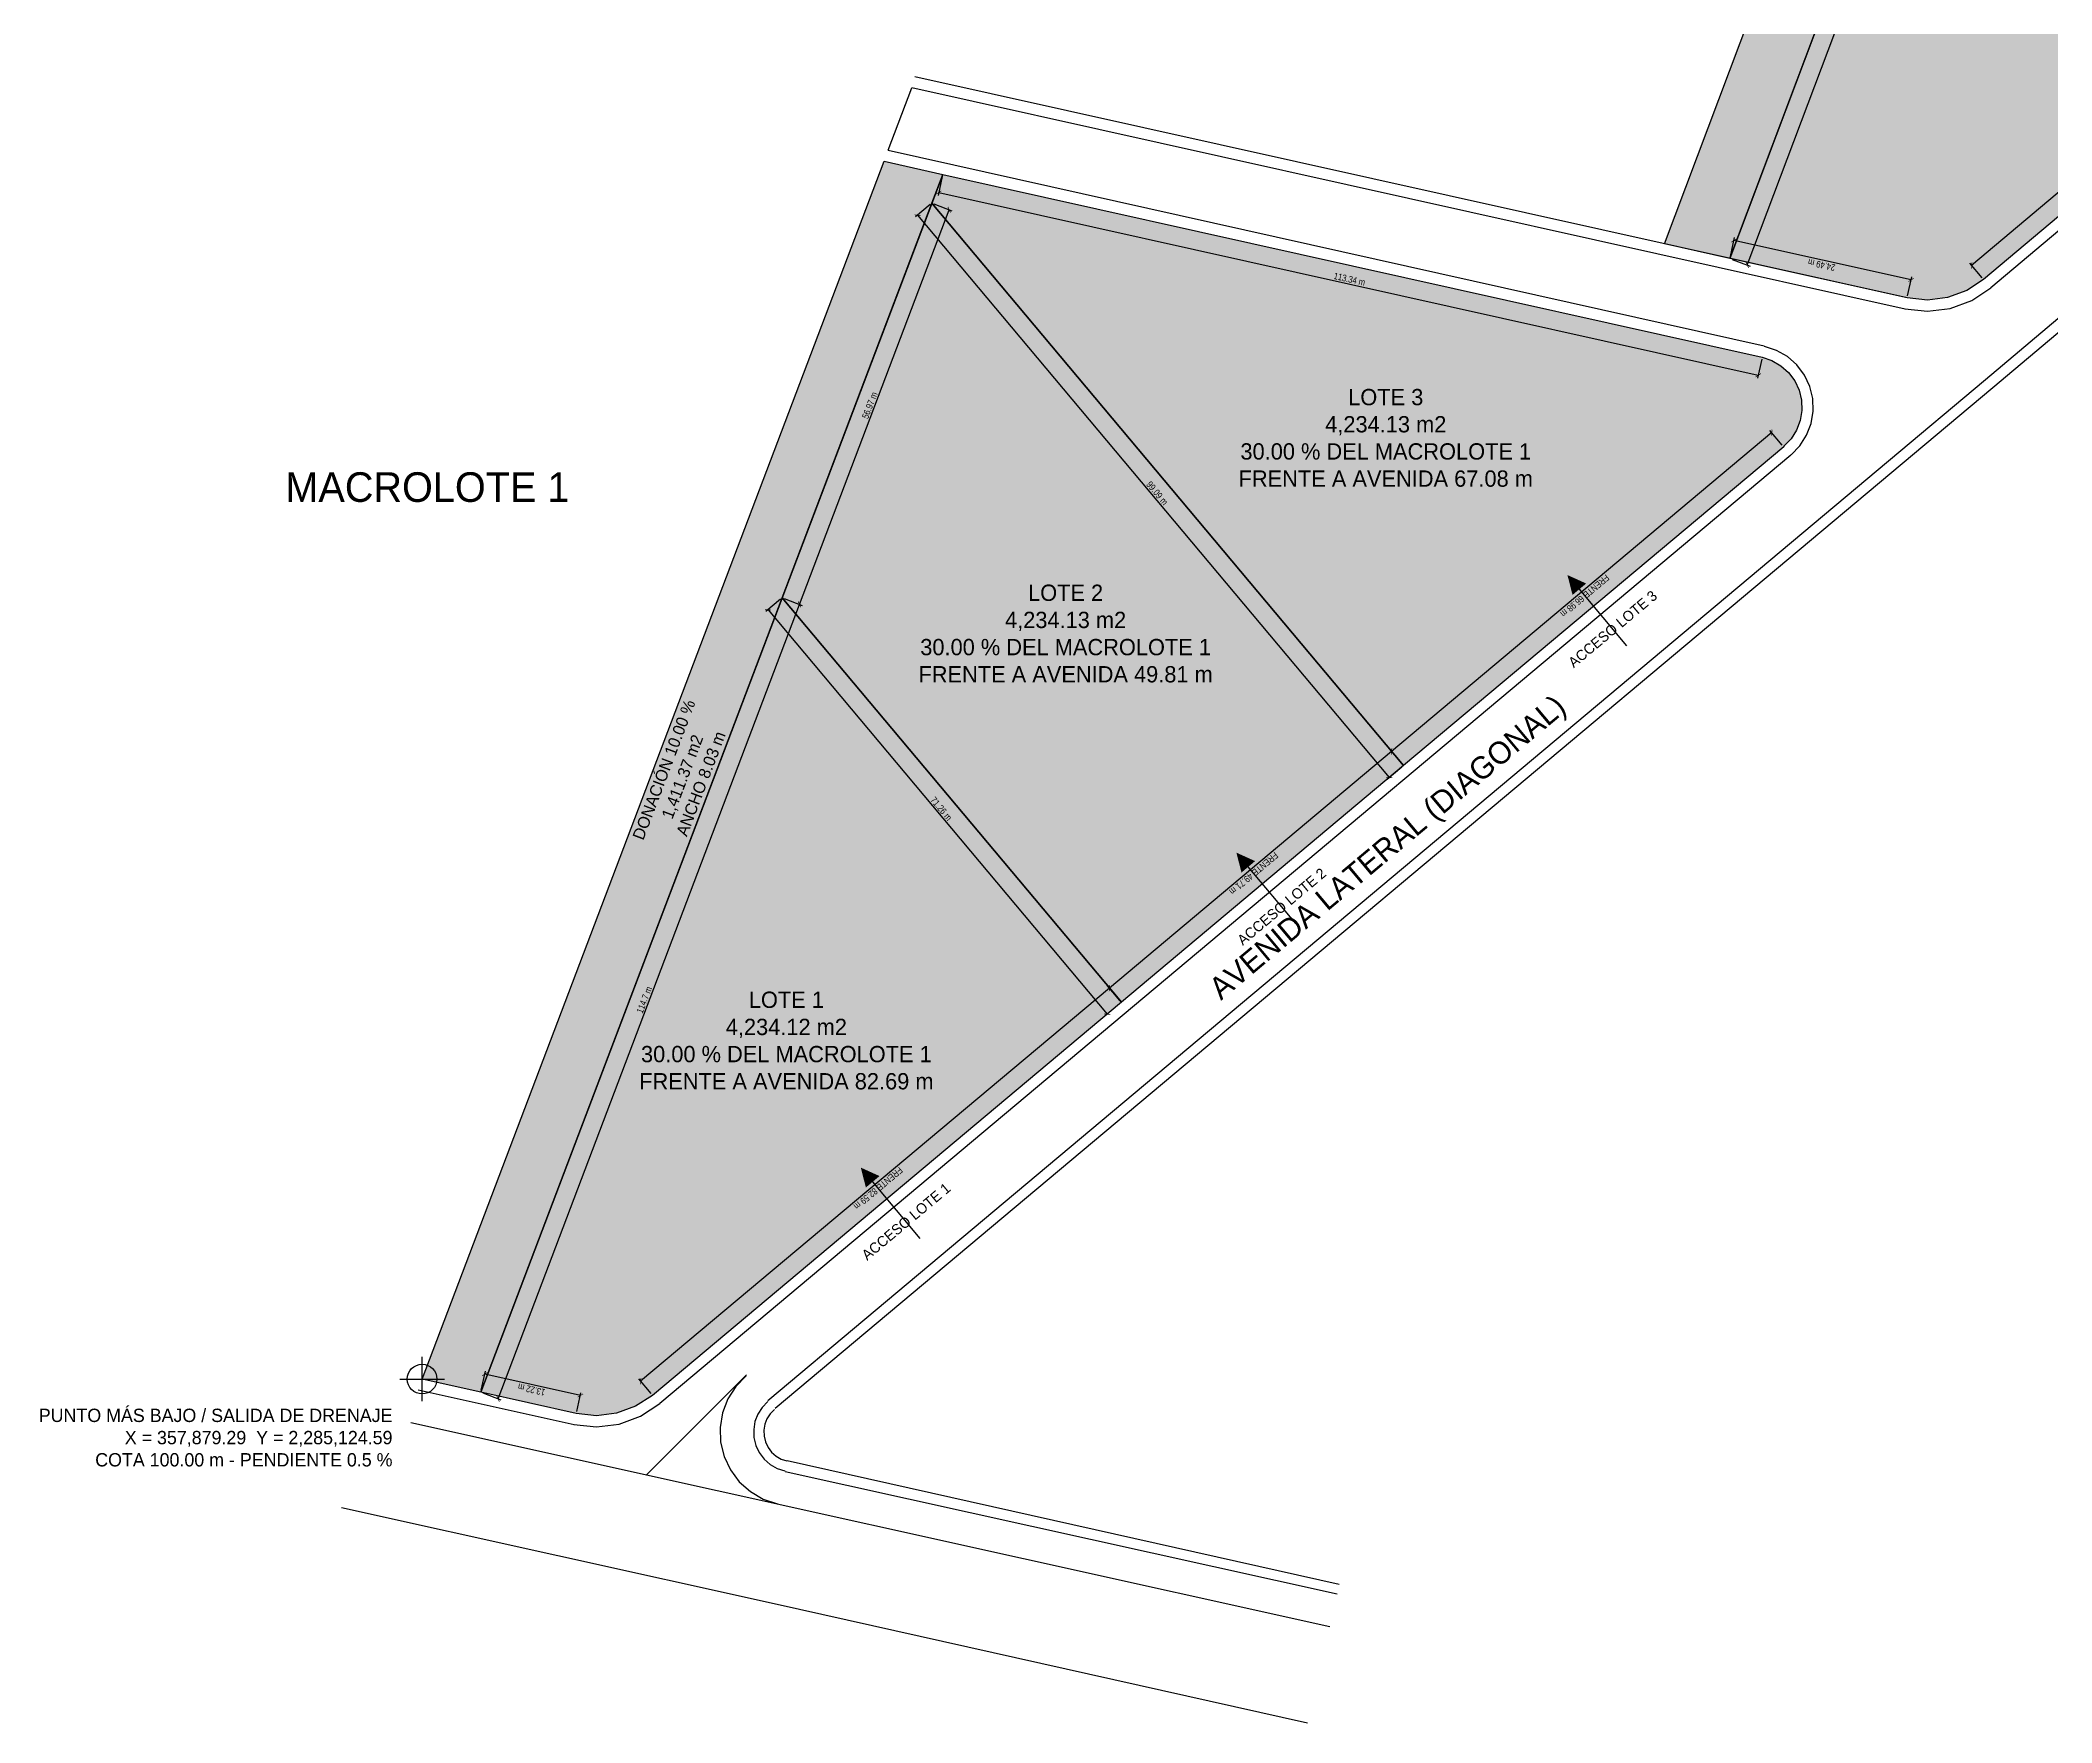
# Model space of a CAD drawing. Header units: metres. Extents: x 357828 to 358247, y 2285078 to 2285507.
# Drawn here: x 357827.7 to 358099.3, y 2285078.2 to 2285305.3 of the extents above; entities that cross this region are included whole.
import ezdxf
from ezdxf.enums import TextEntityAlignment as Align

# ---------------------------------------------------------------- set-up
doc = ezdxf.new("R2010")
doc.units = ezdxf.units.M
doc.header["$LTSCALE"] = 0.5
for name, color, linetype in [('COTAS', 6, 'Continuous'), ('DONACION', 3, 'Continuous'), ('DRENAJE', 1, 'Continuous'), ('LOTES', 2, 'Continuous'), ('TEXTOS', 7, 'Continuous'), ('VIAL_ASFALTO', 8, 'Continuous'), ('VIAL_BANQUETA', 9, 'CONTINUOUS')]:
    doc.layers.add(name, color=color, linetype=linetype)
doc.styles.add('OpenSansCondensed-Light', font='OpenSansCondensed-Light.ttf')
doc.dimstyles.new('COTAS_M', dxfattribs={"dimtxt": 0.9, "dimasz": 0.6, "dimexe": 0.4, "dimexo": 0.3, "dimgap": 0.2, "dimtad": 1, "dimzin": 12, "dimdsep": 46, "dimtxsty": 'OpenSansCondensed-Light', "dimblk": 'ARCHTICK', "dimcen": 2.5, "dimclrd": 256, "dimclre": 256, "dimclrt": 256, "dimazin": 3, "dimtfac": 0.5, "dimtmove": 2, "dimatfit": 3})

# ---------------------------------------------------------------- blocks, each defined once
blk = doc.blocks.new('_ARCHTICK')
at = {"color": 0, "linetype": 'BYBLOCK', "const_width": 0.15}
blk.add_lwpolyline([(-0.5, -0.5), (0.5, 0.5)], dxfattribs=at)
blk = doc.blocks.new('*D1')
for p, q in [((357887.27, 2285123.11), (357887.84, 2285125.64)), ((357900.65, 2285122.36), (357887.75, 2285125.25)), ((357900.17, 2285120.21), (357900.73, 2285122.75))]:
    blk.add_line(p, q)
at = {"layer": 'Defpoints'}
for p in [(357887.2, 2285122.81), (357900.65, 2285122.36), (357900.1, 2285119.92)]:
    blk.add_point(p, dxfattribs=at)
at = {"layer": 'COTAS', "xscale": 0.6, "yscale": 0.6}
for p, rotation in [((357887.75, 2285125.25), 167.3517230568334), ((357900.65, 2285122.36), 347.3517230568334)]:
    blk.add_blockref('_ARCHTICK', p, dxfattribs=dict(at, rotation=rotation))
at = {"layer": 'COTAS', "insert": (357894.06, 2285123.17), "char_height": 0.9, "attachment_point": 5, "rotation": 167.3517, "style": 'OpenSansCondensed-Light'}
blk.add_mtext('13.22 m', dxfattribs=at)
blk = doc.blocks.new('*D2')
for p, q in [((357889.54, 2285121.93), (357930.23, 2285229.17)), ((357928.17, 2285229.95), (357930.6, 2285229.03)), ((357887.48, 2285122.71), (357889.91, 2285121.79))]:
    blk.add_line(p, q)
at = {"layer": 'Defpoints'}
for p in [(357927.89, 2285230.06), (357887.2, 2285122.81), (357889.54, 2285121.93)]:
    blk.add_point(p, dxfattribs=at)
at = {"layer": 'COTAS', "xscale": 0.6, "yscale": 0.6}
for p, rotation in [((357930.23, 2285229.17), 69.22312247067647), ((357889.54, 2285121.93), 249.22312247067646)]:
    blk.add_blockref('_ARCHTICK', p, dxfattribs=dict(at, rotation=rotation))
at = {"layer": 'COTAS', "insert": (357909.28, 2285175.78), "char_height": 0.9, "attachment_point": 5, "rotation": 69.2231, "style": 'OpenSansCondensed-Light'}
blk.add_mtext('114.7 m', dxfattribs=at)
blk = doc.blocks.new('*D3')
for p, q in [((357927.66, 2285229.87), (357925.67, 2285228.2)), ((357925.98, 2285228.45), (357971.77, 2285173.85)), ((357973.45, 2285175.26), (357971.46, 2285173.59))]:
    blk.add_line(p, q)
at = {"layer": 'Defpoints'}
for p in [(357927.89, 2285230.06), (357925.98, 2285228.45), (357973.68, 2285175.45)]:
    blk.add_point(p, dxfattribs=at)
at = {"layer": 'COTAS', "xscale": 0.6, "yscale": 0.6}
for p, rotation in [((357925.98, 2285228.45), 129.98191168449608), ((357971.77, 2285173.85), -50.0180883155039)]:
    blk.add_blockref('_ARCHTICK', p, dxfattribs=dict(at, rotation=rotation))
at = {"layer": 'COTAS', "insert": (357949.37, 2285201.57), "char_height": 0.9, "attachment_point": 5, "rotation": 309.9819, "style": 'OpenSansCondensed-Light'}
blk.add_mtext('71.26 m', dxfattribs=at)
blk = doc.blocks.new('*D4')
for p, q in [((357973.49, 2285175.68), (357971.82, 2285177.68)), ((357972.07, 2285177.37), (357908.79, 2285124.31)), ((357910.21, 2285122.62), (357908.54, 2285124.61))]:
    blk.add_line(p, q)
at = {"layer": 'Defpoints'}
for p in [(357972.07, 2285177.37), (357973.68, 2285175.45), (357910.4, 2285122.39)]:
    blk.add_point(p, dxfattribs=at)
at = {"layer": 'COTAS', "xscale": 0.6, "yscale": 0.6}
for p, rotation in [((357972.07, 2285177.37), 39.98191168442909), ((357908.79, 2285124.31), -140.0180883155709)]:
    blk.add_blockref('_ARCHTICK', p, dxfattribs=dict(at, rotation=rotation))
at = {"layer": 'COTAS', "insert": (357940.85, 2285150.34), "char_height": 0.9, "attachment_point": 5, "rotation": 219.9819, "style": 'OpenSansCondensed-Light'}
blk.add_mtext('FRENTE 82.59 m', dxfattribs=at)
blk = doc.blocks.new('*D5')
for p, q in [((357930.23, 2285229.17), (357950.44, 2285282.44)), ((357948.38, 2285283.22), (357950.81, 2285282.3)), ((357928.17, 2285229.95), (357930.6, 2285229.03))]:
    blk.add_line(p, q)
at = {"layer": 'Defpoints'}
for p in [(357948.1, 2285283.32), (357927.89, 2285230.06), (357930.23, 2285229.17)]:
    blk.add_point(p, dxfattribs=at)
at = {"layer": 'COTAS', "xscale": 0.6, "yscale": 0.6}
for p, rotation in [((357950.44, 2285282.44), 69.22312247077645), ((357930.23, 2285229.17), 249.22312247077645)]:
    blk.add_blockref('_ARCHTICK', p, dxfattribs=dict(at, rotation=rotation))
at = {"layer": 'COTAS', "insert": (357939.72, 2285256.04), "char_height": 0.9, "attachment_point": 5, "rotation": 69.2231, "style": 'OpenSansCondensed-Light'}
blk.add_mtext('56.97 m', dxfattribs=at)
blk = doc.blocks.new('*D6')
for p, q in [((357947.87, 2285283.13), (357945.88, 2285281.46)), ((357946.18, 2285281.72), (358009.85, 2285205.79)), ((358011.54, 2285207.2), (358009.55, 2285205.53))]:
    blk.add_line(p, q)
at = {"layer": 'Defpoints'}
for p in [(357946.18, 2285281.72), (357948.1, 2285283.32), (358011.77, 2285207.4)]:
    blk.add_point(p, dxfattribs=at)
at = {"layer": 'COTAS', "xscale": 0.6, "yscale": 0.6}
for p, rotation in [((357946.18, 2285281.72), 129.98191168436946), ((358009.85, 2285205.79), -50.01808831563054)]:
    blk.add_blockref('_ARCHTICK', p, dxfattribs=dict(at, rotation=rotation))
at = {"layer": 'COTAS', "insert": (357978.52, 2285244.17), "char_height": 0.9, "attachment_point": 5, "rotation": 309.9819, "style": 'OpenSansCondensed-Light'}
blk.add_mtext('99.09 m', dxfattribs=at)
blk = doc.blocks.new('*D7')
for p, q in [((358010.16, 2285209.31), (357972.07, 2285177.37)), ((358011.58, 2285207.63), (358009.91, 2285209.62)), ((357973.49, 2285175.68), (357971.82, 2285177.68))]:
    blk.add_line(p, q)
at = {"layer": 'Defpoints'}
for p in [(358010.16, 2285209.31), (358011.77, 2285207.4), (357973.68, 2285175.45)]:
    blk.add_point(p, dxfattribs=at)
at = {"layer": 'COTAS', "xscale": 0.6, "yscale": 0.6}
for p, rotation in [((358010.16, 2285209.31), 39.981911684387285), ((357972.07, 2285177.37), -140.01808831561272)]:
    blk.add_blockref('_ARCHTICK', p, dxfattribs=dict(at, rotation=rotation))
at = {"layer": 'COTAS', "insert": (357991.54, 2285192.84), "char_height": 0.9, "attachment_point": 5, "rotation": 219.9819, "style": 'OpenSansCondensed-Light'}
blk.add_mtext('FRENTE 49.71 m', dxfattribs=at)
blk = doc.blocks.new('*D8')
for p, q in [((358061.48, 2285252.35), (358010.16, 2285209.31)), ((358062.9, 2285250.66), (358061.23, 2285252.65)), ((358011.58, 2285207.63), (358009.91, 2285209.62))]:
    blk.add_line(p, q)
at = {"layer": 'Defpoints'}
for p in [(358061.48, 2285252.35), (358063.09, 2285250.43), (358011.77, 2285207.4)]:
    blk.add_point(p, dxfattribs=at)
at = {"layer": 'COTAS', "xscale": 0.6, "yscale": 0.6}
for p, rotation in [((358061.48, 2285252.35), 39.98191168468131), ((358010.16, 2285209.31), -140.0180883153187)]:
    blk.add_blockref('_ARCHTICK', p, dxfattribs=dict(at, rotation=rotation))
at = {"layer": 'COTAS', "insert": (358036.24, 2285230.33), "char_height": 0.9, "attachment_point": 5, "rotation": 219.9819, "style": 'OpenSansCondensed-Light'}
blk.add_mtext('FRENTE 66.98 m', dxfattribs=at)
blk = doc.blocks.new('*D9')
for p, q in [((357949.51, 2285286.92), (357948.94, 2285284.38)), ((357949.03, 2285284.77), (358059.66, 2285260.1)), ((358060.13, 2285262.25), (358059.57, 2285259.71))]:
    blk.add_line(p, q)
at = {"layer": 'Defpoints'}
for p in [(357949.58, 2285287.21), (357949.03, 2285284.77), (358060.2, 2285262.54)]:
    blk.add_point(p, dxfattribs=at)
at = {"layer": 'COTAS', "xscale": 0.6, "yscale": 0.6}
for p, rotation in [((357949.03, 2285284.77), 167.42616373457506), ((358059.66, 2285260.1), -12.57383626542495)]:
    blk.add_blockref('_ARCHTICK', p, dxfattribs=dict(at, rotation=rotation))
at = {"layer": 'COTAS', "insert": (358004.48, 2285273.07), "char_height": 0.9, "attachment_point": 5, "rotation": 347.4262, "style": 'OpenSansCondensed-Light'}
blk.add_mtext('113.34 m', dxfattribs=at)
blk = doc.blocks.new('*D12')
for p, q in [((358136.24, 2285315.12), (358088.46, 2285274.92)), ((358137.66, 2285313.44), (358135.98, 2285315.43)), ((358089.88, 2285273.24), (358088.2, 2285275.23))]:
    blk.add_line(p, q)
at = {"layer": 'Defpoints'}
for p in [(358136.24, 2285315.12), (358137.85, 2285313.21), (358090.07, 2285273.01)]:
    blk.add_point(p, dxfattribs=at)
at = {"layer": 'COTAS', "xscale": 0.6, "yscale": 0.6}
for p, rotation in [((358136.24, 2285315.12), 40.0757878653944), ((358088.46, 2285274.92), -139.9242121346056)]:
    blk.add_blockref('_ARCHTICK', p, dxfattribs=dict(at, rotation=rotation))
at = {"layer": 'COTAS', "insert": (358112.77, 2285294.53), "char_height": 0.9, "attachment_point": 5, "rotation": 220.0758, "style": 'OpenSansCondensed-Light'}
blk.add_mtext('FRENTE 62.44 m', dxfattribs=at)
blk = doc.blocks.new('*D13')
for p, q in [((358055.9, 2285276.14), (358056.47, 2285278.68)), ((358080.29, 2285272.97), (358056.38, 2285278.29)), ((358079.82, 2285270.82), (358080.38, 2285273.36))]:
    blk.add_line(p, q)
at = {"layer": 'Defpoints'}
for p in [(358055.84, 2285275.85), (358080.29, 2285272.97), (358079.75, 2285270.53)]:
    blk.add_point(p, dxfattribs=at)
at = {"layer": 'COTAS', "xscale": 0.6, "yscale": 0.6}
for p, rotation in [((358056.38, 2285278.29), 167.45823405240716), ((358080.29, 2285272.97), 347.4582340524072)]:
    blk.add_blockref('_ARCHTICK', p, dxfattribs=dict(at, rotation=rotation))
at = {"layer": 'COTAS', "insert": (358068.2, 2285275), "char_height": 0.9, "attachment_point": 5, "rotation": 167.4582, "style": 'OpenSansCondensed-Light'}
blk.add_mtext('24.49 m', dxfattribs=at)
blk = doc.blocks.new('*D14')
for p, q in [((358096.11, 2285381.95), (358098.54, 2285381.04)), ((358058.18, 2285274.97), (358098.16, 2285381.18)), ((358056.12, 2285275.74), (358058.55, 2285274.83))]:
    blk.add_line(p, q)
at = {"layer": 'Defpoints'}
for p in [(358095.82, 2285382.06), (358055.84, 2285275.85), (358058.18, 2285274.97)]:
    blk.add_point(p, dxfattribs=at)
at = {"layer": 'COTAS', "xscale": 0.6, "yscale": 0.6}
for p, rotation in [((358098.16, 2285381.18), 69.37021464781455), ((358058.18, 2285274.97), 249.37021464781455)]:
    blk.add_blockref('_ARCHTICK', p, dxfattribs=dict(at, rotation=rotation))
at = {"layer": 'COTAS', "insert": (358077.56, 2285328.3), "char_height": 0.9, "attachment_point": 5, "rotation": 69.3702, "style": 'OpenSansCondensed-Light'}
blk.add_mtext('113.49 m', dxfattribs=at)

msp = doc.modelspace()

# ---------------------------------------------------------------- hatches: boundary and pattern name
at = {"layer": 'DONACION', "transparency": 33554546}
for points in [[(358046.98, 2285277.82), (358117.47, 2285465.06), (358126.331, 2285463.094), (358055.84, 2285275.849)], [(357879.29, 2285124.59), (357941.66, 2285288.98), (357949.575, 2285287.214), (357887.202, 2285122.815)]]:
    msp.add_hatch(color=3, dxfattribs=at).paths.add_polyline_path(points)
at = {"layer": 'LOTES', "transparency": 33554534}
for points in [[(358095.825, 2285382.06), (358155.297, 2285330.516), (358137.85, 2285313.21), (358090.07, 2285273.01), (358087.79, 2285271.55), (358085.22, 2285270.6), (358082.49, 2285270.25), (358079.76, 2285270.54), (358079.75, 2285270.53), (358055.84, 2285275.849)], [(358060.2, 2285262.54), (358061.5, 2285262.08), (358062.71, 2285261.38), (358063.75, 2285260.46), (358064.58, 2285259.35), (358065.17, 2285258.09), (358065.5, 2285256.74), (358065.55, 2285255.35), (358065.33, 2285253.98), (358064.83, 2285252.69), (358064.08, 2285251.52), (358063.11, 2285250.52), (358063.09, 2285250.43), (358011.77, 2285207.395), (357948.099, 2285283.324), (357949.575, 2285287.214)], [(357973.681, 2285175.455), (357927.891, 2285230.06), (357948.099, 2285283.324), (358011.77, 2285207.395)], [(357908.11, 2285120.93), (357905.54, 2285119.98), (357902.83, 2285119.64), (357900.1, 2285119.92), (357887.202, 2285122.815), (357927.891, 2285230.06), (357973.681, 2285175.455), (357910.4, 2285122.39)]]:
    msp.add_hatch(color=2, dxfattribs=at).paths.add_polyline_path(points)
at = {"layer": 'TEXTOS'}
for points in [[(358033.897, 2285233.128), (358034.584, 2285230.441), (358036.423, 2285231.983)], [(357989.207, 2285195.652), (357989.896, 2285192.966), (357991.734, 2285194.51)], [(357938.504, 2285153.135), (357939.192, 2285150.449), (357941.031, 2285151.992)]]:
    msp.add_hatch(color=1, dxfattribs=at).paths.add_polyline_path(points)

# ---------------------------------------------------------------- linework, layer by layer
at = {"layer": 'DONACION'}
for points in [[(358046.98, 2285277.82), (358117.47, 2285465.06), (358126.331, 2285463.094), (358055.84, 2285275.849)], [(357879.29, 2285124.59), (357941.66, 2285288.98), (357949.575, 2285287.214), (357887.202, 2285122.815)]]:
    msp.add_lwpolyline(points, close=True, dxfattribs=at)
at = {"layer": 'DRENAJE'}
for p, q in [((357879.29, 2285121.59), (357879.29, 2285127.59)), ((357876.29, 2285124.59), (357882.29, 2285124.59))]:
    msp.add_line(p, q, dxfattribs=at)
msp.add_circle((357879.29, 2285124.59), 2, dxfattribs=at)
at = {"layer": 'LOTES'}
for points in [[(358095.825, 2285382.06), (358155.297, 2285330.516), (358137.85, 2285313.21), (358090.07, 2285273.01), (358087.79, 2285271.55), (358085.22, 2285270.6), (358082.49, 2285270.25), (358079.76, 2285270.54), (358079.75, 2285270.53), (358055.84, 2285275.849)], [(358060.2, 2285262.54), (358061.5, 2285262.08), (358062.71, 2285261.38), (358063.75, 2285260.46), (358064.58, 2285259.35), (358065.17, 2285258.09), (358065.5, 2285256.74), (358065.55, 2285255.35), (358065.33, 2285253.98), (358064.83, 2285252.69), (358064.08, 2285251.52), (358063.11, 2285250.52), (358063.09, 2285250.43), (358011.77, 2285207.395), (357948.099, 2285283.324), (357949.575, 2285287.214)], [(357973.681, 2285175.455), (357927.891, 2285230.06), (357948.099, 2285283.324), (358011.77, 2285207.395)], [(357908.11, 2285120.93), (357905.54, 2285119.98), (357902.83, 2285119.64), (357900.1, 2285119.92), (357887.202, 2285122.815), (357927.891, 2285230.06), (357973.681, 2285175.455), (357910.4, 2285122.39)]]:
    msp.add_lwpolyline(points, close=True, dxfattribs=at)
at = {"layer": 'TEXTOS', "color": 1}
for p, q in [((358041.926, 2285223.548), (358035.503, 2285231.212)), ((357997.248, 2285186.082), (357990.815, 2285193.738)), ((357946.541, 2285143.561), (357940.112, 2285151.22))]:
    msp.add_line(p, q, dxfattribs=at)
at = {"layer": 'VIAL_ASFALTO'}
for points in [[(358017.11, 2285487.5), (358234.09, 2285439.18), (358207.38, 2285382.18), (358137.85, 2285313.21), (358090.07, 2285273.01)], [(358017.52, 2285488.88), (358236.15, 2285440.14), (358208.62, 2285381.22), (358138.81, 2285312.1), (358091.04, 2285271.9)], [(358090.35, 2285259.51), (358144.87, 2285305.5)], [(358145.97, 2285304.4), (358091.31, 2285258.41)], [(358079.75, 2285270.53), (357945.79, 2285300.4)], [(357942.21, 2285290.49), (357945.38, 2285298.89)], [(358079.47, 2285269.01), (357945.38, 2285298.89)], [(357925.96, 2285121.7), (358090.35, 2285259.51)], [(358091.31, 2285258.41), (357926.93, 2285120.6)], [(357923.07, 2285125.14), (357909.58, 2285111.65)], [(357923.04, 2285125.03), (357921.64, 2285123.6), (357920.56, 2285121.91), (357919.84, 2285120.04), (357919.51, 2285118.07), (357919.59, 2285116.07), (357920.06, 2285114.13), (357920.91, 2285112.32), (357922.11, 2285110.72), (357923.61, 2285109.39), (357925.34, 2285108.39), (357927.24, 2285107.76)], [(357925.96, 2285121.55), (357925.2, 2285120.77), (357924.61, 2285119.86), (357924.22, 2285118.85), (357924.05, 2285117.78), (357924.09, 2285116.69), (357924.34, 2285115.64), (357924.81, 2285114.66), (357925.46, 2285113.79), (357926.27, 2285113.07), (357927.21, 2285112.53), (357928.23, 2285112.19)], [(358001.82, 2285091.14), (357877.78, 2285118.67)], [(357926.84, 2285120.49), (357926.28, 2285119.91), (357925.84, 2285119.24), (357925.55, 2285118.48), (357925.42, 2285117.69), (357925.45, 2285116.88), (357925.64, 2285116.1), (357925.98, 2285115.37), (357926.47, 2285114.73), (357927.07, 2285114.19), (357927.77, 2285113.79), (357928.53, 2285113.54)], [(357928.58, 2285113.58), (358003.06, 2285096.92)], [(358002.79, 2285095.54), (357928.3, 2285112.06)], [(357868.41, 2285107.24), (357926.79, 2285094.3), (357998.79, 2285078.19)]]:
    msp.add_lwpolyline(points, dxfattribs=at)
at = {"layer": 'VIAL_BANQUETA'}
for points in [[(357942.21, 2285290.49), (358060.47, 2285264.06)], [(358079.43, 2285269.06), (358082.51, 2285268.74), (358085.58, 2285269.12), (358088.48, 2285270.2), (358091.06, 2285271.91)], [(358064.08, 2285249.36), (358065.26, 2285250.57), (358066.18, 2285252), (358066.79, 2285253.58), (358067.07, 2285255.26), (358067, 2285256.95), (358066.6, 2285258.6), (358065.88, 2285260.13), (358064.86, 2285261.49), (358063.59, 2285262.61), (358062.12, 2285263.46), (358060.51, 2285263.99)], [(358064.05, 2285249.32), (357911.37, 2285121.29)], [(357899.8, 2285118.4), (357878.74, 2285123.08)], [(357899.78, 2285118.44), (357902.84, 2285118.12), (357905.9, 2285118.51), (357908.79, 2285119.57), (357911.36, 2285121.27)]]:
    msp.add_lwpolyline(points, dxfattribs=at)

# ---------------------------------------------------------------- texts
at = {"layer": 'DRENAJE', "insert": (357875.29, 2285120.59), "char_height": 1.8, "attachment_point": 3}
msp.add_mtext('PUNTO MÁS BAJO / SALIDA DE DRENAJE\\PX = 357,879.29  Y = 2,285,124.59\\PCOTA 100.00 m - PENDIENTE 0.5 %', dxfattribs=at)
at = {"layer": 'TEXTOS', "color": 4}
msp.add_text('MACROLOTE 1', height=4, dxfattribs=at).set_placement((357880, 2285245), align=Align.MIDDLE_CENTER)
at = {"layer": 'TEXTOS', "color": 1}
for s, rotation, p in [('ACCESO LOTE 3', 39.96515, (358039.999, 2285225.847)), ('ACCESO LOTE 2', 40.03954, (357995.318, 2285188.379)), ('ACCESO LOTE 1', 40.01208, (357944.612, 2285145.859))]:
    msp.add_text(s, height=1.4, rotation=rotation, dxfattribs=at).set_placement(p, align=Align.MIDDLE_CENTER)
at = {"layer": 'TEXTOS', "char_height": 2.2, "attachment_point": 5}
for s, insert in [('LOTE 3\\P4,234.13 m2\\P30.00 % DEL MACROLOTE 1\\PFRENTE A AVENIDA 67.08 m', (358009.372, 2285251.633)), ('LOTE 2\\P4,234.13 m2\\P30.00 % DEL MACROLOTE 1\\PFRENTE A AVENIDA 49.81 m', (357966.154, 2285225.219)), ('LOTE 1\\P4,234.12 m2\\P30.00 % DEL MACROLOTE 1\\PFRENTE A AVENIDA 82.69 m', (357928.458, 2285170.277))]:
    msp.add_mtext(s, dxfattribs=dict(at, insert=insert))
at = {"layer": 'TEXTOS', "insert": (357914.433, 2285205.902), "char_height": 1.6, "attachment_point": 5, "rotation": 69.22312}
msp.add_mtext('DONACIÓN 10.00 %\\P1,411.37 m2\\PANCHO 8.03 m', dxfattribs=at)
at = {"layer": 'VIAL_ASFALTO'}
msp.add_text('AVENIDA LATERAL (DIAGONAL)', height=3, rotation=39.98191, dxfattribs=at).set_placement((358009.566, 2285196.411), align=Align.MIDDLE_CENTER)

# ---------------------------------------------------------------- dimensions: what is measured, and where the dimension line sits
at = {"layer": 'COTAS'}
for base, p1, p2, angle, picture, middle in [((358058.179, 2285274.968), (358055.84, 2285275.849), (358095.825, 2285382.06), 69.37021, '*D14', (358077.564, 2285328.303)), ((357949.031, 2285284.774), (357949.575, 2285287.214), (358060.2, 2285262.54), 347.42616, '*D9', (358004.485, 2285273.072)), ((357930.228, 2285229.173), (357927.891, 2285230.06), (357948.099, 2285283.324), 69.22312, '*D5', (357939.725, 2285256.036)), ((357946.184, 2285281.718), (357948.099, 2285283.324), (358011.77, 2285207.395), 309.98191, '*D6', (357978.517, 2285244.171)), ((358080.293, 2285272.97), (358079.75, 2285270.53), (358055.84, 2285275.849), 167.45823, '*D13', (358068.197, 2285274.995)), ((357889.539, 2285121.928), (357887.202, 2285122.815), (357927.891, 2285230.06), 69.22312, '*D2', (357909.276, 2285175.781)), ((357925.975, 2285228.454), (357927.891, 2285230.06), (357973.681, 2285175.455), 309.98191, '*D3', (357949.368, 2285201.569)), ((357900.647, 2285122.359), (357900.1, 2285119.92), (357887.202, 2285122.815), 167.35172, '*D1', (357894.056, 2285123.172))]:
    dim = msp.add_linear_dim(base=base, p1=p1, p2=p2, angle=angle, dimstyle='COTAS_M', dxfattribs=at)
    dim.commit()
    dim.dimension.update_dxf_attribs({"geometry": picture, "text_midpoint": middle})
for base, p1, p2, angle, picture, middle in [((358136.24, 2285315.123), (358137.85, 2285313.21), (358090.07, 2285273.01), 220.07579, '*D12', (358112.769, 2285294.526)), ((358061.484, 2285252.346), (358063.09, 2285250.43), (358011.77, 2285207.395), 219.98191, '*D8', (358036.242, 2285230.33)), ((358010.164, 2285209.311), (358011.77, 2285207.395), (357973.681, 2285175.455), 219.98191, '*D7', (357991.537, 2285192.843)), ((357972.074, 2285177.37), (357973.681, 2285175.455), (357910.4, 2285122.39), 219.98191, '*D4', (357940.852, 2285150.34))]:
    dim = msp.add_linear_dim(base=base, p1=p1, p2=p2, angle=angle, text='FRENTE <>', dimstyle='COTAS_M', dxfattribs=at)
    dim.commit()
    dim.dimension.update_dxf_attribs({"geometry": picture, "text_midpoint": middle})

doc.saveas('drawing.dxf')
